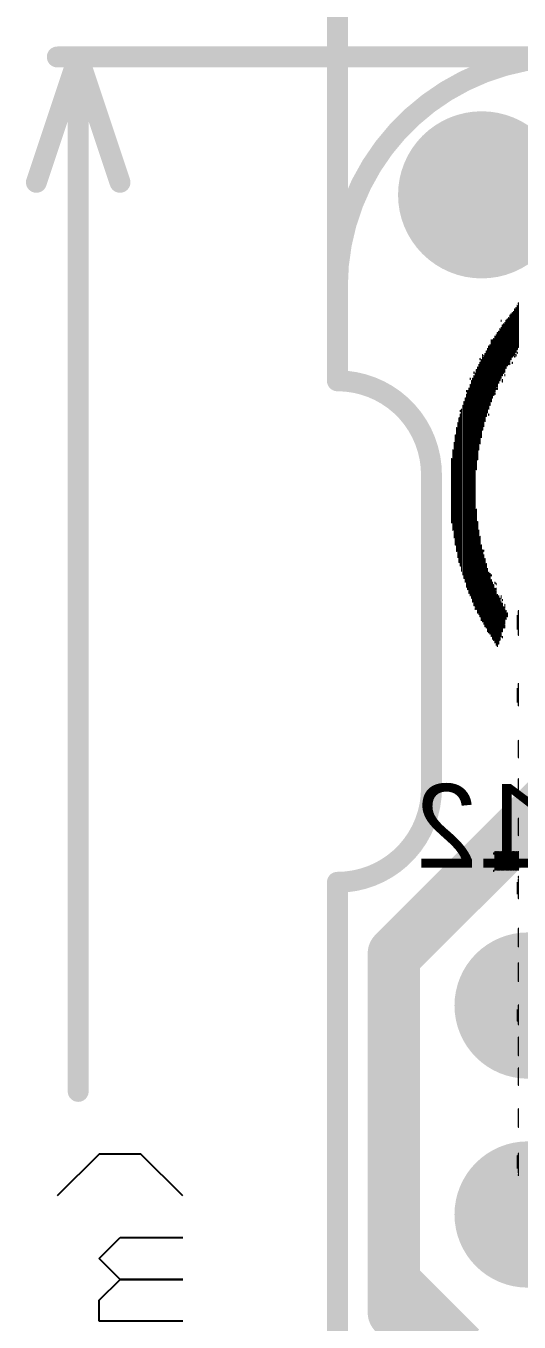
# Model space of a CAD drawing. Header units: millimetres. Extents: x 1.22 to 4.12, y 1.17 to 3.21.
# Drawn here: x 1.221 to 1.457, y 2.222 to 2.842 of the extents above; entities that cross this region are included whole.
import ezdxf

# ---------------------------------------------------------------- set-up
doc = ezdxf.new("R2010")
doc.units = ezdxf.units.MM
doc.header["$MEASUREMENT"] = 0
for name, color, linetype in [('BottomLayer', 5, 'Continuous'), ('BottomOverlay', 54, 'Continuous'), ('BottomSolder', 6, 'Continuous'), ('Mechanical1', 6, 'Continuous'), ('Mechanical2', 216, 'Continuous'), ('PadHoleLayer', 156, 'Continuous'), ('TopLayer', 1, 'Continuous'), ('TopOverlay', 2, 'Continuous'), ('TopSolder', 216, 'Continuous')]:
    doc.layers.add(name, color=color, linetype=linetype)

msp = doc.modelspace()

# ---------------------------------------------------------------- linework, layer by layer
at = {"layer": 'BottomLayer', "const_width": 0.025}
for points in [[(1.397, 2.396), (1.459, 2.458)], [(1.459, 2.458), (1.5345, 2.458)], [(1.397, 2.226), (1.397, 2.396)], [(1.397, 2.226), (1.459, 2.164)]]:
    msp.add_lwpolyline(points, dxfattribs=at)
at = {"layer": 'BottomLayer', "const_width": 0.0125}
for points in [[(1.45275, 2.458, 1), (1.46525, 2.458, 1)], [(1.45275, 2.458, 1), (1.46525, 2.458, 1)], [(1.39075, 2.396, 1), (1.40325, 2.396, 1)], [(1.39075, 2.396, 1), (1.40325, 2.396, 1)], [(1.39075, 2.226, 1), (1.40325, 2.226, 1)], [(1.39075, 2.226, 1), (1.40325, 2.226, 1)]]:
    msp.add_lwpolyline(points, format="xyb", close=True, dxfattribs=at)
at = {"layer": 'BottomSolder', "const_width": 0.004}
msp.add_lwpolyline([(1.437, 2.761, 1), (1.441, 2.761, 1)], format="xyb", close=True, dxfattribs=at)
at = {"layer": 'Mechanical1'}
for p, q in [((1.256, 2.30191), (1.23601, 2.28192)), ((1.276, 2.30191), (1.256, 2.30191)), ((1.29599, 2.28192), (1.276, 2.30191)), ((1.256, 2.25193), (1.266, 2.26193)), ((1.266, 2.26193), (1.29599, 2.26193)), ((1.266, 2.24193), (1.256, 2.25193)), ((1.256, 2.23194), (1.266, 2.24193)), ((1.266, 2.24193), (1.29599, 2.24193)), ((1.29599, 2.24193), (1.266, 2.24193)), ((1.256, 2.22194), (1.256, 2.23194)), ((1.29599, 2.22194), (1.256, 2.22194))]:
    msp.add_line(p, q, dxfattribs=at)
at = {"layer": 'Mechanical1', "const_width": 0.01}
for points in [[(1.37, 2.687), (1.37, 3.191)], [(1.37, 2.687), (1.37, 3.036)], [(1.226, 2.767), (1.246, 2.827)], [(1.236, 2.827), (1.51, 2.827)], [(1.246, 2.827), (1.266, 2.767)], [(1.246, 2.33191), (1.246, 2.827)]]:
    msp.add_lwpolyline(points, dxfattribs=at)
at = {"layer": 'Mechanical1', "const_width": 0.005}
for points in [[(1.2335, 2.827, 1), (1.2385, 2.827, 1)], [(1.2435, 2.827, 1), (1.2485, 2.827, 1)], [(1.2435, 2.827, 1), (1.2485, 2.827, 1)], [(1.2435, 2.827, 1), (1.2485, 2.827, 1)], [(1.2235, 2.767, 1), (1.2285, 2.767, 1)], [(1.2635, 2.767, 1), (1.2685, 2.767, 1)], [(1.3675, 2.687, 1), (1.3725, 2.687, 1)], [(1.3675, 2.687, 1), (1.3725, 2.687, 1)], [(1.2435, 2.33191, 1), (1.2485, 2.33191, 1)]]:
    msp.add_lwpolyline(points, format="xyb", close=True, dxfattribs=at)
at = {"layer": 'Mechanical2', "const_width": 0.01}
for points in [[(1.37, 2.71728, -0.414214), (1.47972, 2.827)], [(1.37, 2.672, -0.414214), (1.415, 2.627)], [(1.415, 2.477, -0.414214), (1.37, 2.432)]]:
    msp.add_lwpolyline(points, format="xyb", dxfattribs=at)
for points in [[(1.37, 2.672), (1.37, 2.724)], [(1.415, 2.477), (1.415, 2.627)], [(1.37, 2.342), (1.37, 2.432)], [(1.37, 2.102), (1.37, 2.342)]]:
    msp.add_lwpolyline(points, dxfattribs=at)
at = {"layer": 'Mechanical2', "const_width": 0.005}
for points in [[(1.3675, 2.724, 1), (1.3725, 2.724, 1)], [(1.3675, 2.71728, 1), (1.3725, 2.71728, 1)], [(1.3675, 2.672, 1), (1.3725, 2.672, 1)], [(1.3675, 2.672, 1), (1.3725, 2.672, 1)], [(1.4125, 2.627, 1), (1.4175, 2.627, 1)], [(1.4125, 2.627, 1), (1.4175, 2.627, 1)], [(1.4125, 2.477, 1), (1.4175, 2.477, 1)], [(1.4125, 2.477, 1), (1.4175, 2.477, 1)], [(1.3675, 2.432, 1), (1.3725, 2.432, 1)], [(1.3675, 2.432, 1), (1.3725, 2.432, 1)], [(1.3675, 2.342, 1), (1.3725, 2.342, 1)], [(1.3675, 2.342, 1), (1.3725, 2.342, 1)]]:
    msp.add_lwpolyline(points, format="xyb", close=True, dxfattribs=at)
at = {"layer": 'PadHoleLayer'}
for points, const_width in [([(1.419, 2.761, 1), (1.459, 2.761, 1)], 0.04), ([(1.4435, 2.373, 1), (1.4785, 2.373, 1)], 0.035), ([(1.4435, 2.273, 1), (1.4785, 2.273, 1)], 0.035)]:
    msp.add_lwpolyline(points, format="xyb", close=True, dxfattribs=dict(at, const_width=const_width))
at = {"layer": 'TopLayer', "const_width": 0.025}
for points in [[(1.397, 2.398), (1.589, 2.59)], [(1.397, 2.241), (1.397, 2.398)], [(1.397, 2.241), (1.429, 2.209)]]:
    msp.add_lwpolyline(points, dxfattribs=at)
at = {"layer": 'TopLayer', "const_width": 0.0125}
for points in [[(1.39075, 2.398, 1), (1.40325, 2.398, 1)], [(1.39075, 2.398, 1), (1.40325, 2.398, 1)], [(1.39075, 2.241, 1), (1.40325, 2.241, 1)], [(1.39075, 2.241, 1), (1.40325, 2.241, 1)]]:
    msp.add_lwpolyline(points, format="xyb", close=True, dxfattribs=at)
at = {"layer": 'TopOverlay', "const_width": 0.000592}
for points in [[(1.45364, 2.6833), (1.45364, 2.7046)], [(1.45423, 2.68389), (1.45423, 2.70519)], [(1.45482, 2.68449), (1.45482, 2.70637)], [(1.45542, 2.68567), (1.45542, 2.70697)], [(1.45601, 2.68685), (1.45601, 2.70815)], [(1.4566, 2.70874), (1.4566, 2.70933)], [(1.4566, 2.68804), (1.4566, 2.70815)], [(1.44832, 2.70046), (1.44832, 2.70105)], [(1.44891, 2.67443), (1.44891, 2.69868)], [(1.4495, 2.67561), (1.4495, 2.69928)], [(1.45009, 2.6762), (1.45009, 2.69987)], [(1.45068, 2.67798), (1.45068, 2.70105)], [(1.45127, 2.67916), (1.45127, 2.70164)], [(1.45187, 2.67975), (1.45187, 2.70223)], [(1.45246, 2.68094), (1.45246, 2.70342)], [(1.45305, 2.68212), (1.45305, 2.70401)], [(1.44477, 2.66496), (1.44477, 2.69218)], [(1.44536, 2.66674), (1.44536, 2.69336)], [(1.44595, 2.66792), (1.44595, 2.69395)], [(1.44654, 2.6691), (1.44654, 2.69513)], [(1.44713, 2.67088), (1.44713, 2.69573)], [(1.44772, 2.67206), (1.44772, 2.69691)], [(1.44832, 2.67324), (1.44832, 2.6975)], [(1.44122, 2.6549), (1.44122, 2.68626)], [(1.44181, 2.65668), (1.44181, 2.68744)], [(1.4424, 2.65845), (1.4424, 2.68863)], [(1.44299, 2.66023), (1.44299, 2.68922)], [(1.44358, 2.662), (1.44358, 2.69158)], [(1.44417, 2.66378), (1.44417, 2.69158)], [(1.43767, 2.63893), (1.43767, 2.67975)], [(1.43826, 2.68212), (1.43826, 2.68271)], [(1.43826, 2.64189), (1.43826, 2.68094)], [(1.43885, 2.64485), (1.43885, 2.68212)], [(1.43944, 2.68389), (1.43944, 2.68449)], [(1.43944, 2.6484), (1.43944, 2.6833)], [(1.44003, 2.65017), (1.44003, 2.68389)], [(1.44063, 2.65254), (1.44063, 2.68508)], [(1.45246, 2.67975), (1.45246, 2.68034)], [(1.45364, 2.68034), (1.45364, 2.68094)], [(1.45482, 2.6833), (1.45482, 2.68389)], [(1.45542, 2.68389), (1.45542, 2.68449)], [(1.45601, 2.68508), (1.45601, 2.68567)], [(1.4353, 2.67561), (1.4353, 2.6762)], [(1.4353, 2.56439), (1.4353, 2.67443)], [(1.43589, 2.5638), (1.43589, 2.67561)], [(1.43648, 2.62947), (1.43648, 2.67739)], [(1.43708, 2.6342), (1.43708, 2.67857)], [(1.45009, 2.67443), (1.45009, 2.67502)], [(1.43175, 2.66674), (1.43175, 2.66733)], [(1.43234, 2.57208), (1.43234, 2.66733)], [(1.43293, 2.5703), (1.43293, 2.66851)], [(1.43353, 2.67265), (1.43353, 2.67324)], [(1.43353, 2.56912), (1.43353, 2.67029)], [(1.43412, 2.56794), (1.43412, 2.67206)], [(1.43471, 2.56616), (1.43471, 2.67324)], [(1.44654, 2.66792), (1.44654, 2.66851)], [(1.44891, 2.67147), (1.44891, 2.67265)], [(1.43057, 2.5774), (1.43057, 2.662)], [(1.43116, 2.57563), (1.43116, 2.66378)], [(1.43175, 2.57326), (1.43175, 2.66555)], [(1.44536, 2.66555), (1.44536, 2.66615)], [(1.42879, 2.65727), (1.42879, 2.65786)], [(1.42879, 2.58332), (1.42879, 2.65609)], [(1.42938, 2.58095), (1.42938, 2.65845)], [(1.42998, 2.57918), (1.42998, 2.66023)], [(1.4424, 2.6555), (1.4424, 2.65609)], [(1.42702, 2.59042), (1.42702, 2.64958)], [(1.42761, 2.58746), (1.42761, 2.65195)], [(1.4282, 2.5851), (1.4282, 2.65431)], [(1.42583, 2.59693), (1.42583, 2.64248)], [(1.42643, 2.59338), (1.42643, 2.64603)], [(1.42524, 2.60048), (1.42524, 2.63893)], [(1.42465, 2.60403), (1.42465, 2.63479)], [(1.43648, 2.56261), (1.43648, 2.61053)], [(1.43708, 2.56084), (1.43708, 2.60462)], [(1.43767, 2.56025), (1.43767, 2.60048)], [(1.43826, 2.55906), (1.43826, 2.59752)], [(1.43885, 2.55729), (1.43885, 2.59338)], [(1.43944, 2.5567), (1.43944, 2.59101)], [(1.44003, 2.59042), (1.44003, 2.59101)], [(1.44003, 2.55551), (1.44003, 2.58864)], [(1.44063, 2.55433), (1.44063, 2.58687)], [(1.44122, 2.55374), (1.44122, 2.5845)], [(1.44181, 2.55197), (1.44181, 2.58214)], [(1.4424, 2.55137), (1.4424, 2.58036)], [(1.44299, 2.55078), (1.44299, 2.57977)], [(1.44358, 2.57859), (1.44358, 2.57918)], [(1.44358, 2.5496), (1.44358, 2.57681)], [(1.44417, 2.54842), (1.44417, 2.57563)], [(1.44477, 2.54782), (1.44477, 2.57445)], [(1.44536, 2.57504), (1.44536, 2.57563)], [(1.44595, 2.57445), (1.44595, 2.57504)], [(1.44536, 2.54664), (1.44536, 2.57267)], [(1.44595, 2.57208), (1.44595, 2.57267)], [(1.44595, 2.54546), (1.44595, 2.57149)], [(1.44654, 2.54487), (1.44654, 2.56971)], [(1.44713, 2.54605), (1.44713, 2.56912)], [(1.44772, 2.54782), (1.44772, 2.56794)], [(1.44832, 2.56794), (1.44832, 2.56912)], [(1.43589, 2.56261), (1.43589, 2.56321)], [(1.44832, 2.5496), (1.44832, 2.56616)], [(1.44891, 2.56676), (1.44891, 2.56735)], [(1.44891, 2.55197), (1.44891, 2.56557)], [(1.4495, 2.55374), (1.4495, 2.5638)], [(1.45009, 2.56439), (1.45009, 2.56498)], [(1.45009, 2.56321), (1.45009, 2.5638)], [(1.45009, 2.55551), (1.45009, 2.56261)], [(1.45068, 2.55788), (1.45068, 2.56202)], [(1.4566, 2.55019), (1.4566, 2.56202)], [(1.45127, 2.55906), (1.45127, 2.56084)], [(1.45601, 2.55315), (1.45601, 2.55966)], [(1.44891, 2.54901), (1.44891, 2.5496)], [(1.45009, 2.55374), (1.45009, 2.55492)], [(1.45601, 2.51824), (1.45601, 2.52475)], [(1.4566, 2.51647), (1.4566, 2.52712)], [(1.4566, 2.49162), (1.4566, 2.4999)], [(1.4566, 2.47269), (1.4566, 2.48156)], [(1.4566, 2.45435), (1.4566, 2.46263)], [(1.44477, 2.44548), (1.44477, 2.44607)], [(1.44536, 2.43778), (1.44536, 2.44666)], [(1.44595, 2.43778), (1.44595, 2.44666)], [(1.44654, 2.43778), (1.44654, 2.44666)], [(1.44713, 2.43778), (1.44713, 2.44666)], [(1.44772, 2.43778), (1.44772, 2.44666)], [(1.44832, 2.43778), (1.44832, 2.44666)], [(1.44891, 2.43778), (1.44891, 2.44666)], [(1.4495, 2.43778), (1.4495, 2.44666)], [(1.45009, 2.43778), (1.45009, 2.44666)], [(1.45068, 2.43778), (1.45068, 2.44666)], [(1.45127, 2.43778), (1.45127, 2.44666)], [(1.45187, 2.43778), (1.45187, 2.44666)], [(1.45246, 2.43778), (1.45246, 2.44666)], [(1.45305, 2.43778), (1.45305, 2.44666)], [(1.45364, 2.43778), (1.45364, 2.44666)], [(1.45423, 2.43778), (1.45423, 2.44666)], [(1.45482, 2.43778), (1.45482, 2.44666)], [(1.45542, 2.43778), (1.45542, 2.44666)], [(1.45601, 2.43778), (1.45601, 2.44666)], [(1.4566, 2.43778), (1.4566, 2.44666)], [(1.44477, 2.43719), (1.44477, 2.43778)], [(1.45601, 2.42654), (1.45601, 2.43187)], [(1.4566, 2.43424), (1.4566, 2.43483)], [(1.4566, 2.42418), (1.4566, 2.43364)], [(1.4566, 2.4011), (1.4566, 2.40998)], [(1.4566, 2.38454), (1.4566, 2.39341)], [(1.45601, 2.36561), (1.45601, 2.37093)], [(1.4566, 2.36383), (1.4566, 2.3733)], [(1.4566, 2.34904), (1.4566, 2.35792)], [(1.4566, 2.33484), (1.4566, 2.34313)], [(1.4566, 2.31473), (1.4566, 2.3236)], [(1.4566, 2.29284), (1.4566, 2.30231)], [(1.45601, 2.29521), (1.45601, 2.30112)], [(1.4566, 2.29166), (1.4566, 2.29225)]]:
    msp.add_lwpolyline(points, dxfattribs=at)
at = {"layer": 'TopOverlay', "const_width": 0.000296}
for points in [[(1.45349, 2.7046, 1), (1.45379, 2.7046, 1)], [(1.45408, 2.70519, 1), (1.45438, 2.70519, 1)], [(1.45468, 2.70637, 1), (1.45497, 2.70637, 1)], [(1.45527, 2.70697, 1), (1.45556, 2.70697, 1)], [(1.45586, 2.70815, 1), (1.45615, 2.70815, 1)], [(1.45645, 2.70933, 1), (1.45675, 2.70933, 1)], [(1.45645, 2.70874, 1), (1.45675, 2.70874, 1)], [(1.45645, 2.70815, 1), (1.45675, 2.70815, 1)], [(1.44817, 2.70105, 1), (1.44846, 2.70105, 1)], [(1.44817, 2.70046, 1), (1.44846, 2.70046, 1)], [(1.44876, 2.69868, 1), (1.44906, 2.69868, 1)], [(1.44935, 2.69928, 1), (1.44965, 2.69928, 1)], [(1.44994, 2.69987, 1), (1.45024, 2.69987, 1)], [(1.45053, 2.70105, 1), (1.45083, 2.70105, 1)], [(1.45113, 2.70164, 1), (1.45142, 2.70164, 1)], [(1.45172, 2.70223, 1), (1.45201, 2.70223, 1)], [(1.45231, 2.70342, 1), (1.45261, 2.70342, 1)], [(1.4529, 2.70401, 1), (1.4532, 2.70401, 1)], [(1.44462, 2.69218, 1), (1.44491, 2.69218, 1)], [(1.44521, 2.69336, 1), (1.44551, 2.69336, 1)], [(1.4458, 2.69395, 1), (1.4461, 2.69395, 1)], [(1.44639, 2.69513, 1), (1.44669, 2.69513, 1)], [(1.44698, 2.69573, 1), (1.44728, 2.69573, 1)], [(1.44758, 2.69691, 1), (1.44787, 2.69691, 1)], [(1.44817, 2.6975, 1), (1.44846, 2.6975, 1)], [(1.44107, 2.68626, 1), (1.44136, 2.68626, 1)], [(1.44166, 2.68744, 1), (1.44196, 2.68744, 1)], [(1.44225, 2.68863, 1), (1.44255, 2.68863, 1)], [(1.44284, 2.68922, 1), (1.44314, 2.68922, 1)], [(1.44344, 2.69158, 1), (1.44373, 2.69158, 1)], [(1.44403, 2.69158, 1), (1.44432, 2.69158, 1)], [(1.45586, 2.68685, 1), (1.45615, 2.68685, 1)], [(1.45645, 2.68804, 1), (1.45675, 2.68804, 1)], [(1.43752, 2.67975, 1), (1.43782, 2.67975, 1)], [(1.43811, 2.68271, 1), (1.43841, 2.68271, 1)], [(1.43811, 2.68212, 1), (1.43841, 2.68212, 1)], [(1.43811, 2.68094, 1), (1.43841, 2.68094, 1)], [(1.4387, 2.68212, 1), (1.439, 2.68212, 1)], [(1.43929, 2.68449, 1), (1.43959, 2.68449, 1)], [(1.43929, 2.68389, 1), (1.43959, 2.68389, 1)], [(1.43929, 2.6833, 1), (1.43959, 2.6833, 1)], [(1.43989, 2.68389, 1), (1.44018, 2.68389, 1)], [(1.44048, 2.68508, 1), (1.44077, 2.68508, 1)], [(1.45172, 2.67975, 1), (1.45201, 2.67975, 1)], [(1.45231, 2.68094, 1), (1.45261, 2.68094, 1)], [(1.45231, 2.68034, 1), (1.45261, 2.68034, 1)], [(1.45231, 2.67975, 1), (1.45261, 2.67975, 1)], [(1.4529, 2.68212, 1), (1.4532, 2.68212, 1)], [(1.45349, 2.6833, 1), (1.45379, 2.6833, 1)], [(1.45349, 2.68094, 1), (1.45379, 2.68094, 1)], [(1.45349, 2.68034, 1), (1.45379, 2.68034, 1)], [(1.45408, 2.68389, 1), (1.45438, 2.68389, 1)], [(1.45468, 2.68449, 1), (1.45497, 2.68449, 1)], [(1.45468, 2.68389, 1), (1.45497, 2.68389, 1)], [(1.45468, 2.6833, 1), (1.45497, 2.6833, 1)], [(1.45527, 2.68567, 1), (1.45556, 2.68567, 1)], [(1.45527, 2.68449, 1), (1.45556, 2.68449, 1)], [(1.45527, 2.68389, 1), (1.45556, 2.68389, 1)], [(1.45586, 2.68567, 1), (1.45615, 2.68567, 1)], [(1.45586, 2.68508, 1), (1.45615, 2.68508, 1)], [(1.43515, 2.6762, 1), (1.43545, 2.6762, 1)], [(1.43515, 2.67561, 1), (1.43545, 2.67561, 1)], [(1.43515, 2.67443, 1), (1.43545, 2.67443, 1)], [(1.43574, 2.67561, 1), (1.43604, 2.67561, 1)], [(1.43634, 2.67739, 1), (1.43663, 2.67739, 1)], [(1.43693, 2.67857, 1), (1.43722, 2.67857, 1)], [(1.44876, 2.67443, 1), (1.44906, 2.67443, 1)], [(1.44935, 2.67561, 1), (1.44965, 2.67561, 1)], [(1.44994, 2.6762, 1), (1.45024, 2.6762, 1)], [(1.44994, 2.67502, 1), (1.45024, 2.67502, 1)], [(1.44994, 2.67443, 1), (1.45024, 2.67443, 1)], [(1.45053, 2.67798, 1), (1.45083, 2.67798, 1)], [(1.45113, 2.67916, 1), (1.45142, 2.67916, 1)], [(1.4316, 2.66733, 1), (1.4319, 2.66733, 1)], [(1.43219, 2.66733, 1), (1.43249, 2.66733, 1)], [(1.43279, 2.66851, 1), (1.43308, 2.66851, 1)], [(1.43338, 2.67324, 1), (1.43367, 2.67324, 1)], [(1.43338, 2.67265, 1), (1.43367, 2.67265, 1)], [(1.43338, 2.67029, 1), (1.43367, 2.67029, 1)], [(1.43397, 2.67206, 1), (1.43427, 2.67206, 1)], [(1.43456, 2.67324, 1), (1.43486, 2.67324, 1)], [(1.4458, 2.66792, 1), (1.4461, 2.66792, 1)], [(1.44639, 2.6691, 1), (1.44669, 2.6691, 1)], [(1.44639, 2.66851, 1), (1.44669, 2.66851, 1)], [(1.44639, 2.66792, 1), (1.44669, 2.66792, 1)], [(1.44698, 2.67088, 1), (1.44728, 2.67088, 1)], [(1.44758, 2.67206, 1), (1.44787, 2.67206, 1)], [(1.44817, 2.67324, 1), (1.44846, 2.67324, 1)], [(1.44876, 2.67265, 1), (1.44906, 2.67265, 1)], [(1.44876, 2.67147, 1), (1.44906, 2.67147, 1)], [(1.43042, 2.662, 1), (1.43072, 2.662, 1)], [(1.43101, 2.66378, 1), (1.43131, 2.66378, 1)], [(1.4316, 2.66674, 1), (1.4319, 2.66674, 1)], [(1.4316, 2.66555, 1), (1.4319, 2.66555, 1)], [(1.44344, 2.662, 1), (1.44373, 2.662, 1)], [(1.44403, 2.66378, 1), (1.44432, 2.66378, 1)], [(1.44462, 2.66496, 1), (1.44491, 2.66496, 1)], [(1.44521, 2.66674, 1), (1.44551, 2.66674, 1)], [(1.44521, 2.66615, 1), (1.44551, 2.66615, 1)], [(1.44521, 2.66555, 1), (1.44551, 2.66555, 1)], [(1.42865, 2.65786, 1), (1.42894, 2.65786, 1)], [(1.42865, 2.65727, 1), (1.42894, 2.65727, 1)], [(1.42865, 2.65609, 1), (1.42894, 2.65609, 1)], [(1.42924, 2.65845, 1), (1.42953, 2.65845, 1)], [(1.42983, 2.66023, 1), (1.43012, 2.66023, 1)], [(1.44107, 2.6549, 1), (1.44136, 2.6549, 1)], [(1.44166, 2.65668, 1), (1.44196, 2.65668, 1)], [(1.44225, 2.65845, 1), (1.44255, 2.65845, 1)], [(1.44225, 2.65609, 1), (1.44255, 2.65609, 1)], [(1.44225, 2.6555, 1), (1.44255, 2.6555, 1)], [(1.44284, 2.66023, 1), (1.44314, 2.66023, 1)], [(1.42687, 2.64958, 1), (1.42717, 2.64958, 1)], [(1.42746, 2.65195, 1), (1.42776, 2.65195, 1)], [(1.42805, 2.65431, 1), (1.42835, 2.65431, 1)], [(1.43989, 2.65017, 1), (1.44018, 2.65017, 1)], [(1.44048, 2.65254, 1), (1.44077, 2.65254, 1)], [(1.42569, 2.64248, 1), (1.42598, 2.64248, 1)], [(1.42628, 2.64603, 1), (1.42657, 2.64603, 1)], [(1.4387, 2.64485, 1), (1.439, 2.64485, 1)], [(1.43929, 2.6484, 1), (1.43959, 2.6484, 1)], [(1.4251, 2.63893, 1), (1.42539, 2.63893, 1)], [(1.43752, 2.63893, 1), (1.43782, 2.63893, 1)], [(1.43811, 2.64189, 1), (1.43841, 2.64189, 1)], [(1.4245, 2.63479, 1), (1.4248, 2.63479, 1)], [(1.43693, 2.6342, 1), (1.43722, 2.6342, 1)], [(1.43634, 2.62947, 1), (1.43663, 2.62947, 1)], [(1.43634, 2.61053, 1), (1.43663, 2.61053, 1)], [(1.4245, 2.60403, 1), (1.4248, 2.60403, 1)], [(1.4251, 2.60048, 1), (1.42539, 2.60048, 1)], [(1.43693, 2.60462, 1), (1.43722, 2.60462, 1)], [(1.43752, 2.60048, 1), (1.43782, 2.60048, 1)], [(1.42569, 2.59693, 1), (1.42598, 2.59693, 1)], [(1.42628, 2.59338, 1), (1.42657, 2.59338, 1)], [(1.43811, 2.59752, 1), (1.43841, 2.59752, 1)], [(1.4387, 2.59338, 1), (1.439, 2.59338, 1)], [(1.42687, 2.59042, 1), (1.42717, 2.59042, 1)], [(1.42746, 2.58746, 1), (1.42776, 2.58746, 1)], [(1.43929, 2.59101, 1), (1.43959, 2.59101, 1)], [(1.43989, 2.59101, 1), (1.44018, 2.59101, 1)], [(1.43989, 2.59042, 1), (1.44018, 2.59042, 1)], [(1.43989, 2.58864, 1), (1.44018, 2.58864, 1)], [(1.44048, 2.58687, 1), (1.44077, 2.58687, 1)], [(1.42805, 2.5851, 1), (1.42835, 2.5851, 1)], [(1.42865, 2.58332, 1), (1.42894, 2.58332, 1)], [(1.42924, 2.58095, 1), (1.42953, 2.58095, 1)], [(1.44107, 2.5845, 1), (1.44136, 2.5845, 1)], [(1.44166, 2.58214, 1), (1.44196, 2.58214, 1)], [(1.44225, 2.58036, 1), (1.44255, 2.58036, 1)], [(1.42983, 2.57918, 1), (1.43012, 2.57918, 1)], [(1.43042, 2.5774, 1), (1.43072, 2.5774, 1)], [(1.43101, 2.57563, 1), (1.43131, 2.57563, 1)], [(1.44284, 2.57977, 1), (1.44314, 2.57977, 1)], [(1.44344, 2.57918, 1), (1.44373, 2.57918, 1)], [(1.44344, 2.57859, 1), (1.44373, 2.57859, 1)], [(1.44344, 2.57681, 1), (1.44373, 2.57681, 1)], [(1.44403, 2.57563, 1), (1.44432, 2.57563, 1)], [(1.44462, 2.57445, 1), (1.44491, 2.57445, 1)], [(1.44521, 2.57563, 1), (1.44551, 2.57563, 1)], [(1.44521, 2.57504, 1), (1.44551, 2.57504, 1)], [(1.4458, 2.57504, 1), (1.4461, 2.57504, 1)], [(1.4458, 2.57445, 1), (1.4461, 2.57445, 1)], [(1.4316, 2.57326, 1), (1.4319, 2.57326, 1)], [(1.43219, 2.57208, 1), (1.43249, 2.57208, 1)], [(1.43279, 2.5703, 1), (1.43308, 2.5703, 1)], [(1.43338, 2.56912, 1), (1.43367, 2.56912, 1)], [(1.43397, 2.56794, 1), (1.43427, 2.56794, 1)], [(1.44521, 2.57267, 1), (1.44551, 2.57267, 1)], [(1.4458, 2.57267, 1), (1.4461, 2.57267, 1)], [(1.4458, 2.57208, 1), (1.4461, 2.57208, 1)], [(1.4458, 2.57149, 1), (1.4461, 2.57149, 1)], [(1.44639, 2.56971, 1), (1.44669, 2.56971, 1)], [(1.44698, 2.56912, 1), (1.44728, 2.56912, 1)], [(1.44758, 2.56794, 1), (1.44787, 2.56794, 1)], [(1.44817, 2.56912, 1), (1.44846, 2.56912, 1)], [(1.44817, 2.56794, 1), (1.44846, 2.56794, 1)], [(1.43456, 2.56616, 1), (1.43486, 2.56616, 1)], [(1.43515, 2.56439, 1), (1.43545, 2.56439, 1)], [(1.43574, 2.5638, 1), (1.43604, 2.5638, 1)], [(1.43574, 2.56321, 1), (1.43604, 2.56321, 1)], [(1.43574, 2.56261, 1), (1.43604, 2.56261, 1)], [(1.43634, 2.56261, 1), (1.43663, 2.56261, 1)], [(1.44817, 2.56616, 1), (1.44846, 2.56616, 1)], [(1.44876, 2.56735, 1), (1.44906, 2.56735, 1)], [(1.44876, 2.56676, 1), (1.44906, 2.56676, 1)], [(1.44876, 2.56557, 1), (1.44906, 2.56557, 1)], [(1.44935, 2.5638, 1), (1.44965, 2.5638, 1)], [(1.44994, 2.56498, 1), (1.45024, 2.56498, 1)], [(1.44994, 2.56439, 1), (1.45024, 2.56439, 1)], [(1.44994, 2.5638, 1), (1.45024, 2.5638, 1)], [(1.44994, 2.56321, 1), (1.45024, 2.56321, 1)], [(1.44994, 2.56261, 1), (1.45024, 2.56261, 1)], [(1.45053, 2.56202, 1), (1.45083, 2.56202, 1)], [(1.45645, 2.56202, 1), (1.45675, 2.56202, 1)], [(1.43693, 2.56084, 1), (1.43722, 2.56084, 1)], [(1.43752, 2.56025, 1), (1.43782, 2.56025, 1)], [(1.43811, 2.55906, 1), (1.43841, 2.55906, 1)], [(1.4387, 2.55729, 1), (1.439, 2.55729, 1)], [(1.43929, 2.5567, 1), (1.43959, 2.5567, 1)], [(1.43989, 2.55551, 1), (1.44018, 2.55551, 1)], [(1.44994, 2.55551, 1), (1.45024, 2.55551, 1)], [(1.45053, 2.55788, 1), (1.45083, 2.55788, 1)], [(1.45113, 2.56084, 1), (1.45142, 2.56084, 1)], [(1.45113, 2.55906, 1), (1.45142, 2.55906, 1)], [(1.45586, 2.55966, 1), (1.45615, 2.55966, 1)], [(1.44048, 2.55433, 1), (1.44077, 2.55433, 1)], [(1.44107, 2.55374, 1), (1.44136, 2.55374, 1)], [(1.44166, 2.55197, 1), (1.44196, 2.55197, 1)], [(1.44225, 2.55137, 1), (1.44255, 2.55137, 1)], [(1.44284, 2.55078, 1), (1.44314, 2.55078, 1)], [(1.44344, 2.5496, 1), (1.44373, 2.5496, 1)], [(1.44817, 2.5496, 1), (1.44846, 2.5496, 1)], [(1.44876, 2.55197, 1), (1.44906, 2.55197, 1)], [(1.44876, 2.5496, 1), (1.44906, 2.5496, 1)], [(1.44935, 2.55374, 1), (1.44965, 2.55374, 1)], [(1.44994, 2.55492, 1), (1.45024, 2.55492, 1)], [(1.44994, 2.55374, 1), (1.45024, 2.55374, 1)], [(1.45586, 2.55315, 1), (1.45615, 2.55315, 1)], [(1.45645, 2.55019, 1), (1.45675, 2.55019, 1)], [(1.44403, 2.54842, 1), (1.44432, 2.54842, 1)], [(1.44462, 2.54782, 1), (1.44491, 2.54782, 1)], [(1.44521, 2.54664, 1), (1.44551, 2.54664, 1)], [(1.4458, 2.54546, 1), (1.4461, 2.54546, 1)], [(1.44639, 2.54487, 1), (1.44669, 2.54487, 1)], [(1.44698, 2.54605, 1), (1.44728, 2.54605, 1)], [(1.44758, 2.54782, 1), (1.44787, 2.54782, 1)], [(1.44876, 2.54901, 1), (1.44906, 2.54901, 1)], [(1.45586, 2.52475, 1), (1.45615, 2.52475, 1)], [(1.45645, 2.52712, 1), (1.45675, 2.52712, 1)], [(1.45586, 2.51824, 1), (1.45615, 2.51824, 1)], [(1.45645, 2.51647, 1), (1.45675, 2.51647, 1)], [(1.45645, 2.4999, 1), (1.45675, 2.4999, 1)], [(1.45645, 2.49162, 1), (1.45675, 2.49162, 1)], [(1.45645, 2.48156, 1), (1.45675, 2.48156, 1)], [(1.45645, 2.47269, 1), (1.45675, 2.47269, 1)], [(1.45645, 2.46263, 1), (1.45675, 2.46263, 1)], [(1.45645, 2.45435, 1), (1.45675, 2.45435, 1)], [(1.44462, 2.44607, 1), (1.44491, 2.44607, 1)], [(1.44462, 2.44548, 1), (1.44491, 2.44548, 1)], [(1.44521, 2.44666, 1), (1.44551, 2.44666, 1)], [(1.4458, 2.44666, 1), (1.4461, 2.44666, 1)], [(1.44639, 2.44666, 1), (1.44669, 2.44666, 1)], [(1.44698, 2.44666, 1), (1.44728, 2.44666, 1)], [(1.44758, 2.44666, 1), (1.44787, 2.44666, 1)], [(1.44817, 2.44666, 1), (1.44846, 2.44666, 1)], [(1.44876, 2.44666, 1), (1.44906, 2.44666, 1)], [(1.44935, 2.44666, 1), (1.44965, 2.44666, 1)], [(1.44994, 2.44666, 1), (1.45024, 2.44666, 1)], [(1.45053, 2.44666, 1), (1.45083, 2.44666, 1)], [(1.45113, 2.44666, 1), (1.45142, 2.44666, 1)], [(1.45172, 2.44666, 1), (1.45201, 2.44666, 1)], [(1.45231, 2.44666, 1), (1.45261, 2.44666, 1)], [(1.4529, 2.44666, 1), (1.4532, 2.44666, 1)], [(1.45349, 2.44666, 1), (1.45379, 2.44666, 1)], [(1.45408, 2.44666, 1), (1.45438, 2.44666, 1)], [(1.45468, 2.44666, 1), (1.45497, 2.44666, 1)], [(1.45527, 2.44666, 1), (1.45556, 2.44666, 1)], [(1.45586, 2.44666, 1), (1.45615, 2.44666, 1)], [(1.45645, 2.44666, 1), (1.45675, 2.44666, 1)], [(1.44462, 2.43778, 1), (1.44491, 2.43778, 1)], [(1.44521, 2.43778, 1), (1.44551, 2.43778, 1)], [(1.4458, 2.43778, 1), (1.4461, 2.43778, 1)], [(1.44639, 2.43778, 1), (1.44669, 2.43778, 1)], [(1.44698, 2.43778, 1), (1.44728, 2.43778, 1)], [(1.44758, 2.43778, 1), (1.44787, 2.43778, 1)], [(1.44817, 2.43778, 1), (1.44846, 2.43778, 1)], [(1.44876, 2.43778, 1), (1.44906, 2.43778, 1)], [(1.44935, 2.43778, 1), (1.44965, 2.43778, 1)], [(1.44994, 2.43778, 1), (1.45024, 2.43778, 1)], [(1.45053, 2.43778, 1), (1.45083, 2.43778, 1)], [(1.45113, 2.43778, 1), (1.45142, 2.43778, 1)], [(1.45172, 2.43778, 1), (1.45201, 2.43778, 1)], [(1.45231, 2.43778, 1), (1.45261, 2.43778, 1)], [(1.4529, 2.43778, 1), (1.4532, 2.43778, 1)], [(1.45349, 2.43778, 1), (1.45379, 2.43778, 1)], [(1.45408, 2.43778, 1), (1.45438, 2.43778, 1)], [(1.45468, 2.43778, 1), (1.45497, 2.43778, 1)], [(1.45527, 2.43778, 1), (1.45556, 2.43778, 1)], [(1.45586, 2.43778, 1), (1.45615, 2.43778, 1)], [(1.45645, 2.43778, 1), (1.45675, 2.43778, 1)], [(1.44462, 2.43719, 1), (1.44491, 2.43719, 1)], [(1.45586, 2.43187, 1), (1.45615, 2.43187, 1)], [(1.45645, 2.43483, 1), (1.45675, 2.43483, 1)], [(1.45645, 2.43424, 1), (1.45675, 2.43424, 1)], [(1.45645, 2.43364, 1), (1.45675, 2.43364, 1)], [(1.45586, 2.42654, 1), (1.45615, 2.42654, 1)], [(1.45645, 2.42418, 1), (1.45675, 2.42418, 1)], [(1.45645, 2.40998, 1), (1.45675, 2.40998, 1)], [(1.45645, 2.4011, 1), (1.45675, 2.4011, 1)], [(1.45645, 2.39341, 1), (1.45675, 2.39341, 1)], [(1.45645, 2.38454, 1), (1.45675, 2.38454, 1)], [(1.45586, 2.37093, 1), (1.45615, 2.37093, 1)], [(1.45645, 2.3733, 1), (1.45675, 2.3733, 1)], [(1.45586, 2.36561, 1), (1.45615, 2.36561, 1)], [(1.45645, 2.36383, 1), (1.45675, 2.36383, 1)], [(1.45645, 2.35792, 1), (1.45675, 2.35792, 1)], [(1.45645, 2.34904, 1), (1.45675, 2.34904, 1)], [(1.45645, 2.34313, 1), (1.45675, 2.34313, 1)], [(1.45645, 2.33484, 1), (1.45675, 2.33484, 1)], [(1.45645, 2.3236, 1), (1.45675, 2.3236, 1)], [(1.45645, 2.31473, 1), (1.45675, 2.31473, 1)], [(1.45645, 2.30231, 1), (1.45675, 2.30231, 1)], [(1.45586, 2.30112, 1), (1.45615, 2.30112, 1)], [(1.45586, 2.29521, 1), (1.45615, 2.29521, 1)], [(1.45645, 2.29284, 1), (1.45675, 2.29284, 1)], [(1.45645, 2.29225, 1), (1.45675, 2.29225, 1)], [(1.45645, 2.29166, 1), (1.45675, 2.29166, 1)]]:
    msp.add_lwpolyline(points, format="xyb", close=True, dxfattribs=at)
at = {"layer": 'TopSolder', "const_width": 0.004}
msp.add_lwpolyline([(1.437, 2.761, 1), (1.441, 2.761, 1)], format="xyb", close=True, dxfattribs=at)

# ---------------------------------------------------------------- texts
at = {"layer": 'BottomOverlay', "text_generation_flag": 2}
msp.add_text('R12', height=0.04, dxfattribs=at).set_placement((1.5055, 2.439))

doc.saveas('drawing.dxf')
